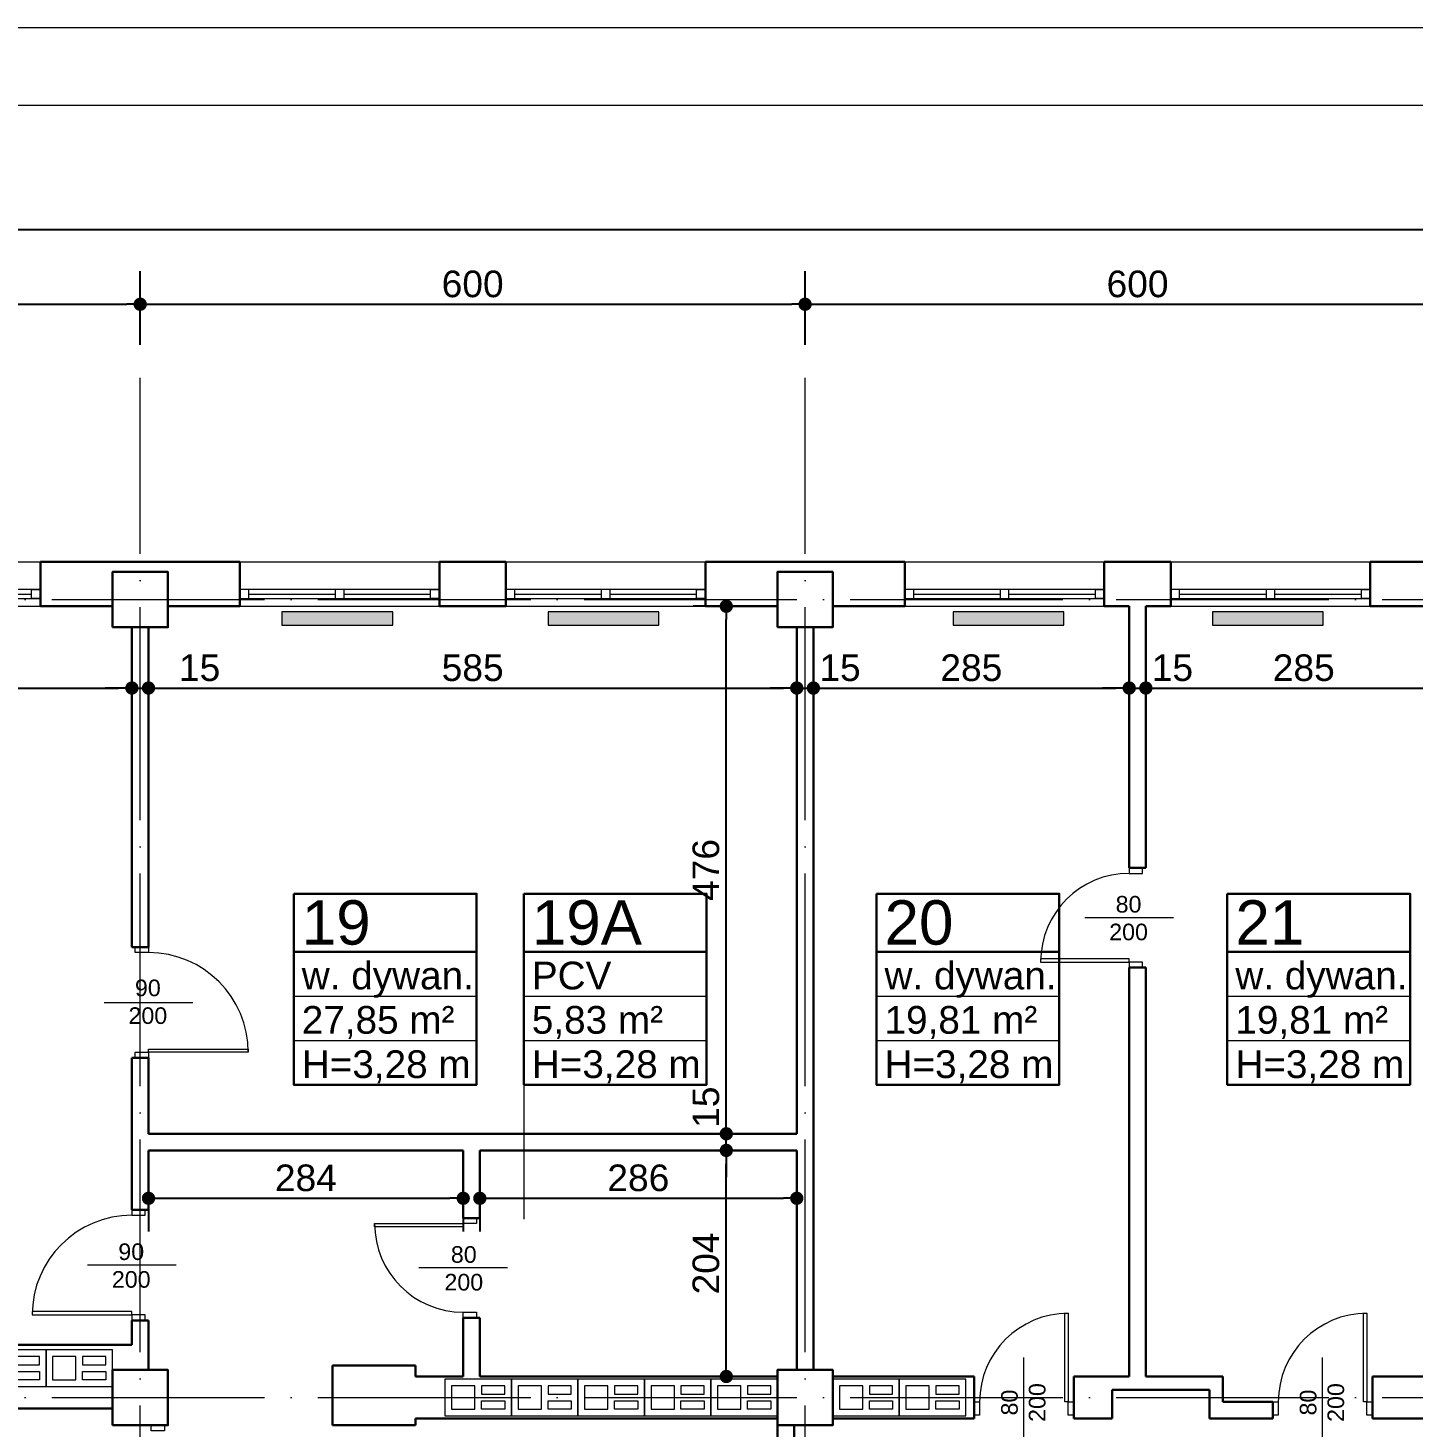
# Model space of a CAD drawing. Header units: millimetres. Extents: x 54 to 8480, y -22812 to 17434.
# Drawn here: x 2131 to 3381, y -10889 to -9626 of the extents above; entities that cross this region are included whole.
import ezdxf

# ---------------------------------------------------------------- set-up
doc = ezdxf.new("R2010")
doc.units = ezdxf.units.MM
doc.linetypes.add('ACAD_ISO04W100', pattern=[30, 24, -3, 0, -3])
doc.layers.add('grzejniki', color=104, linetype='Continuous')
doc.layers.add('TABELKI PO UWAGACH', color=5, linetype='Continuous')
for name, color, linetype, lineweight in [('osie', 132, 'ACAD_ISO04W100', 0), ('PLATFORMA', 7, 'Continuous', 0), ('STOLARKA', 97, 'Continuous', 0), ('tabelki', 151, 'Continuous', 0), ('wymiary', 150, 'Continuous', 0)]:
    doc.layers.add(name, color=color, linetype=linetype, lineweight=lineweight)
doc.styles.get("Standard").update_dxf_attribs({"font": 'arial.ttf'})
doc.dimstyles.new('ISO-25', dxfattribs={"dimtxt": 24, "dimasz": 12, "dimexe": 30, "dimexo": 30, "dimgap": 6, "dimtad": 1, "dimdec": 0, "dimtxsty": 'Standard', "dimblk": 'DOT', "dimcen": 2.5, "dimadec": 0, "dimazin": 0, "dimtfac": 1, "dimtdec": 0, "dimtmove": 0, "dimatfit": 3, "dimldrblk": 'DOT', "dimfxl": 1, "dimarcsym": 0})

# ---------------------------------------------------------------- blocks, each defined once
blk = doc.blocks.new('A$C13771EA7')
at = {"color": 132, "linetype": 'ACAD_ISO04W100', "lineweight": 0, "ltscale": 8}
for p, q in [((631, -2874), (631, 166)), ((1231, -2874), (1231, 166)), ((-169, -34), (4311, -34)), ((-169, -754), (4311, -754))]:
    blk.add_line(p, q, dxfattribs=at)
blk = doc.blocks.new('A$C2E9546C1')
at = {"layer": 'STOLARKA', "color": 7, "lineweight": 0}
for p, q in [((0, 0), (180, 0)), ((8, -29), (86, -29)), ((94, -29), (172, -29)), ((0, -40), (180, -40))]:
    blk.add_line(p, q, dxfattribs=at)
for points in [[(0, -33), (180, -33), (180, -25), (0, -25)], [(0, -33), (8, -33), (8, -25), (0, -25)], [(86, -33), (94, -33), (94, -25), (86, -25)], [(180, -33), (172, -33), (172, -25), (180, -25)]]:
    blk.add_lwpolyline(points, close=True, dxfattribs=at)
blk = doc.blocks.new('A$C1D836454')
at = {"color": 82, "lineweight": 0}
for points in [[(0, -16.5), (60, -16.5), (60, 16.5), (0, 16.5)], [(6, -10.5), (27, -10.5), (27, 10.5), (6, 10.5)], [(33, 3), (54, 3), (54, 10.5), (33, 10.5)], [(33, -3), (54, -3), (54, -10.5), (33, -10.5)]]:
    blk.add_lwpolyline(points, close=True, dxfattribs=at)
blk = doc.blocks.new('_Dot')
at = {"color": 0, "linetype": 'ByBlock', "lineweight": -2}
blk.add_line((-0.5, 0), (-1, 0), dxfattribs=at)
at = {"color": 0, "linetype": 'ByBlock', "lineweight": 0, "const_width": 0.5}
blk.add_lwpolyline([(-0.25, 0, 1), (0.25, 0, 1)], format="xyb", close=True, dxfattribs=at)
blk = doc.blocks.new('*D197')
at = {"layer": 'Defpoints', "color": 0, "linetype": 'Continuous', "lineweight": 0}
for p in [(2232.6, -9874.8), (1632.6, -9941.3), (2232.6, -9941.3)]:
    blk.add_point(p, dxfattribs=at)
at = {"layer": 'wymiary', "color": 0, "linetype": 'Continuous', "lineweight": -2}
for p, q in [((1632.6, -9911.3), (1632.6, -9844.8)), ((2232.6, -9911.3), (2232.6, -9844.8)), ((1644.6, -9874.8), (2220.6, -9874.8))]:
    blk.add_line(p, q, dxfattribs=at)
at = {"layer": 'wymiary', "color": 0, "linetype": 'Continuous', "lineweight": -2, "xscale": 12, "yscale": 12, "zscale": 12, "rotation": 180}
blk.add_blockref('_Dot', (1632.6, -9874.8), dxfattribs=at)
at = {"layer": 'wymiary', "color": 0, "linetype": 'Continuous', "lineweight": -2, "xscale": 12, "yscale": 12, "zscale": 12}
blk.add_blockref('_Dot', (2232.6, -9874.8), dxfattribs=at)
at = {"layer": 'wymiary', "color": 0, "linetype": 'Continuous', "lineweight": 0, "insert": (1932.6, -9856.6), "char_height": 24, "attachment_point": 5}
blk.add_mtext('600', dxfattribs=at)
blk = doc.blocks.new('*D198')
at = {"layer": 'Defpoints', "color": 0, "linetype": 'Continuous', "lineweight": 0}
for p in [(2832.6, -9874.8), (2232.6, -9941.3), (2832.6, -9941.3)]:
    blk.add_point(p, dxfattribs=at)
at = {"layer": 'wymiary', "color": 0, "linetype": 'Continuous', "lineweight": -2}
for p, q in [((2232.6, -9911.3), (2232.6, -9844.8)), ((2832.6, -9911.3), (2832.6, -9844.8)), ((2244.6, -9874.8), (2820.6, -9874.8))]:
    blk.add_line(p, q, dxfattribs=at)
at = {"layer": 'wymiary', "color": 0, "linetype": 'Continuous', "lineweight": -2, "xscale": 12, "yscale": 12, "zscale": 12, "rotation": 180}
blk.add_blockref('_Dot', (2232.6, -9874.8), dxfattribs=at)
at = {"layer": 'wymiary', "color": 0, "linetype": 'Continuous', "lineweight": -2, "xscale": 12, "yscale": 12, "zscale": 12}
blk.add_blockref('_Dot', (2832.6, -9874.8), dxfattribs=at)
at = {"layer": 'wymiary', "color": 0, "linetype": 'Continuous', "lineweight": 0, "insert": (2532.6, -9856.6), "char_height": 24, "attachment_point": 5}
blk.add_mtext('600', dxfattribs=at)
blk = doc.blocks.new('*D199')
at = {"layer": 'Defpoints', "color": 0, "linetype": 'Continuous', "lineweight": 0}
for p in [(3432.6, -9874.8), (2832.6, -9941.3), (3432.6, -9941.3)]:
    blk.add_point(p, dxfattribs=at)
at = {"layer": 'wymiary', "color": 0, "linetype": 'Continuous', "lineweight": -2}
for p, q in [((2832.6, -9911.3), (2832.6, -9844.8)), ((3432.6, -9911.3), (3432.6, -9844.8)), ((2844.6, -9874.8), (3420.6, -9874.8))]:
    blk.add_line(p, q, dxfattribs=at)
at = {"layer": 'wymiary', "color": 0, "linetype": 'Continuous', "lineweight": -2, "xscale": 12, "yscale": 12, "zscale": 12, "rotation": 180}
blk.add_blockref('_Dot', (2832.6, -9874.8), dxfattribs=at)
at = {"layer": 'wymiary', "color": 0, "linetype": 'Continuous', "lineweight": -2, "xscale": 12, "yscale": 12, "zscale": 12}
blk.add_blockref('_Dot', (3432.6, -9874.8), dxfattribs=at)
at = {"layer": 'wymiary', "color": 0, "linetype": 'Continuous', "lineweight": 0, "insert": (3132.6, -9856.6), "char_height": 24, "attachment_point": 5}
blk.add_mtext('600', dxfattribs=at)
blk = doc.blocks.new('*D195')
at = {"layer": 'Defpoints', "color": 0, "linetype": 'Continuous', "lineweight": 0}
for p in [(5743.6, -9807.2), (1601.6, -10107.3), (5743.6, -10107.3)]:
    blk.add_point(p, dxfattribs=at)
at = {"layer": 'wymiary', "color": 0, "linetype": 'Continuous', "lineweight": -2}
for p, q in [((1601.6, -10077.3), (1601.6, -9777.2)), ((5743.6, -10077.3), (5743.6, -9777.2)), ((1613.6, -9807.2), (5731.6, -9807.2))]:
    blk.add_line(p, q, dxfattribs=at)
at = {"layer": 'wymiary', "color": 0, "linetype": 'Continuous', "lineweight": -2, "xscale": 12, "yscale": 12, "zscale": 12, "rotation": 180}
blk.add_blockref('_Dot', (1601.6, -9807.2), dxfattribs=at)
at = {"layer": 'wymiary', "color": 0, "linetype": 'Continuous', "lineweight": -2, "xscale": 12, "yscale": 12, "zscale": 12}
blk.add_blockref('_Dot', (5743.6, -9807.2), dxfattribs=at)
at = {"layer": 'wymiary', "color": 0, "linetype": 'Continuous', "lineweight": 0, "insert": (3672.6, -9789.1), "char_height": 24, "attachment_point": 5}
blk.add_mtext('4142', dxfattribs=at)
blk = doc.blocks.new('*D349')
at = {"layer": 'Defpoints', "color": 0, "linetype": 'Continuous', "lineweight": 0}
for p in [(1641.6, -10166.3), (2225.1, -10166.3), (2225.1, -10221.1)]:
    blk.add_point(p, dxfattribs=at)
at = {"layer": 'wymiary', "color": 0, "linetype": 'Continuous', "lineweight": -2}
for p, q in [((1641.6, -10196.3), (1641.6, -10251.1)), ((2225.1, -10196.3), (2225.1, -10251.1)), ((1653.6, -10221.1), (2213.1, -10221.1))]:
    blk.add_line(p, q, dxfattribs=at)
at = {"layer": 'wymiary', "color": 0, "linetype": 'Continuous', "lineweight": -2, "xscale": 12, "yscale": 12, "zscale": 12, "rotation": 180}
blk.add_blockref('_Dot', (1641.6, -10221.1), dxfattribs=at)
at = {"layer": 'wymiary', "color": 0, "linetype": 'Continuous', "lineweight": -2, "xscale": 12, "yscale": 12, "zscale": 12}
blk.add_blockref('_Dot', (2225.1, -10221.1), dxfattribs=at)
at = {"layer": 'wymiary', "color": 0, "linetype": 'Continuous', "lineweight": 0, "insert": (1933.3, -10202.9), "char_height": 24, "attachment_point": 5}
blk.add_mtext('584', dxfattribs=at)
blk = doc.blocks.new('*D362')
at = {"layer": 'Defpoints', "color": 0, "linetype": 'Continuous', "lineweight": 0}
for p in [(2225.1, -10221.1), (2240.1, -10221.1), (2240.1, -10221.1)]:
    blk.add_point(p, dxfattribs=at)
at = {"layer": 'wymiary', "color": 0, "linetype": 'Continuous', "lineweight": -2}
for p, q in [((2213.1, -10221.1), (2201.1, -10221.1)), ((2225.1, -10221.1), (2240.1, -10221.1)), ((2252.1, -10221.1), (2308.4, -10221.1))]:
    blk.add_line(p, q, dxfattribs=at)
at = {"layer": 'wymiary', "color": 0, "linetype": 'Continuous', "lineweight": -2, "xscale": 12, "yscale": 12, "zscale": 12}
blk.add_blockref('_Dot', (2225.1, -10221.1), dxfattribs=at)
at = {"layer": 'wymiary', "color": 0, "linetype": 'Continuous', "lineweight": -2, "xscale": 12, "yscale": 12, "zscale": 12, "rotation": 180}
blk.add_blockref('_Dot', (2240.1, -10221.1), dxfattribs=at)
at = {"layer": 'wymiary', "color": 0, "linetype": 'Continuous', "lineweight": 0, "insert": (2286.2, -10202.9), "char_height": 24, "attachment_point": 5}
blk.add_mtext('15', dxfattribs=at)
blk = doc.blocks.new('*D363')
at = {"layer": 'Defpoints', "color": 0, "linetype": 'Continuous', "lineweight": 0}
for p in [(2240.1, -10221.1), (2825.1, -10221.1), (2825.1, -10221.1)]:
    blk.add_point(p, dxfattribs=at)
at = {"layer": 'wymiary', "color": 0, "linetype": 'Continuous', "lineweight": -2}
blk.add_line((2252.1, -10221.1), (2813.1, -10221.1), dxfattribs=at)
at = {"layer": 'wymiary', "color": 0, "linetype": 'Continuous', "lineweight": -2, "xscale": 12, "yscale": 12, "zscale": 12, "rotation": 180}
blk.add_blockref('_Dot', (2240.1, -10221.1), dxfattribs=at)
at = {"layer": 'wymiary', "color": 0, "linetype": 'Continuous', "lineweight": -2, "xscale": 12, "yscale": 12, "zscale": 12}
blk.add_blockref('_Dot', (2825.1, -10221.1), dxfattribs=at)
at = {"layer": 'wymiary', "color": 0, "linetype": 'Continuous', "lineweight": 0, "insert": (2532.6, -10202.9), "char_height": 24, "attachment_point": 5}
blk.add_mtext('585', dxfattribs=at)
blk = doc.blocks.new('*D364')
at = {"layer": 'Defpoints', "color": 0, "linetype": 'Continuous', "lineweight": 0}
for p in [(2825.1, -10221.1), (2840.1, -10221.1), (2840.1, -10221.1)]:
    blk.add_point(p, dxfattribs=at)
at = {"layer": 'wymiary', "color": 0, "linetype": 'Continuous', "lineweight": -2}
for p, q in [((2813.1, -10221.1), (2801.1, -10221.1)), ((2825.1, -10221.1), (2840.1, -10221.1)), ((2852.1, -10221.1), (2864.1, -10221.1))]:
    blk.add_line(p, q, dxfattribs=at)
at = {"layer": 'wymiary', "color": 0, "linetype": 'Continuous', "lineweight": -2, "xscale": 12, "yscale": 12, "zscale": 12}
blk.add_blockref('_Dot', (2825.1, -10221.1), dxfattribs=at)
at = {"layer": 'wymiary', "color": 0, "linetype": 'Continuous', "lineweight": -2, "xscale": 12, "yscale": 12, "zscale": 12, "rotation": 180}
blk.add_blockref('_Dot', (2840.1, -10221.1), dxfattribs=at)
at = {"layer": 'wymiary', "color": 0, "linetype": 'Continuous', "lineweight": 0, "insert": (2864.1, -10202.9), "char_height": 24, "attachment_point": 5}
blk.add_mtext('15', dxfattribs=at)
blk = doc.blocks.new('*D365')
at = {"layer": 'Defpoints', "color": 0, "linetype": 'Continuous', "lineweight": 0}
for p in [(2840.1, -10221.1), (3125.1, -10221.1), (3125.1, -10221.1)]:
    blk.add_point(p, dxfattribs=at)
at = {"layer": 'wymiary', "color": 0, "linetype": 'Continuous', "lineweight": -2}
blk.add_line((2852.1, -10221.1), (3113.1, -10221.1), dxfattribs=at)
at = {"layer": 'wymiary', "color": 0, "linetype": 'Continuous', "lineweight": -2, "xscale": 12, "yscale": 12, "zscale": 12, "rotation": 180}
blk.add_blockref('_Dot', (2840.1, -10221.1), dxfattribs=at)
at = {"layer": 'wymiary', "color": 0, "linetype": 'Continuous', "lineweight": -2, "xscale": 12, "yscale": 12, "zscale": 12}
blk.add_blockref('_Dot', (3125.1, -10221.1), dxfattribs=at)
at = {"layer": 'wymiary', "color": 0, "linetype": 'Continuous', "lineweight": 0, "insert": (2982.6, -10202.9), "char_height": 24, "attachment_point": 5}
blk.add_mtext('285', dxfattribs=at)
blk = doc.blocks.new('*D366')
at = {"layer": 'Defpoints', "color": 0, "linetype": 'Continuous', "lineweight": 0}
for p in [(3125.1, -10221.1), (3140.1, -10221.1), (3140.1, -10221.1)]:
    blk.add_point(p, dxfattribs=at)
at = {"layer": 'wymiary', "color": 0, "linetype": 'Continuous', "lineweight": -2}
for p, q in [((3113.1, -10221.1), (3101.1, -10221.1)), ((3125.1, -10221.1), (3140.1, -10221.1)), ((3152.1, -10221.1), (3164.1, -10221.1))]:
    blk.add_line(p, q, dxfattribs=at)
at = {"layer": 'wymiary', "color": 0, "linetype": 'Continuous', "lineweight": -2, "xscale": 12, "yscale": 12, "zscale": 12}
blk.add_blockref('_Dot', (3125.1, -10221.1), dxfattribs=at)
at = {"layer": 'wymiary', "color": 0, "linetype": 'Continuous', "lineweight": -2, "xscale": 12, "yscale": 12, "zscale": 12, "rotation": 180}
blk.add_blockref('_Dot', (3140.1, -10221.1), dxfattribs=at)
at = {"layer": 'wymiary', "color": 0, "linetype": 'Continuous', "lineweight": 0, "insert": (3164.1, -10202.9), "char_height": 24, "attachment_point": 5}
blk.add_mtext('15', dxfattribs=at)
blk = doc.blocks.new('*D367')
at = {"layer": 'Defpoints', "color": 0, "linetype": 'Continuous', "lineweight": 0}
for p in [(3140.1, -10221.1), (3425.1, -10221.1), (3425.1, -10221.1)]:
    blk.add_point(p, dxfattribs=at)
at = {"layer": 'wymiary', "color": 0, "linetype": 'Continuous', "lineweight": -2}
blk.add_line((3152.1, -10221.1), (3413.1, -10221.1), dxfattribs=at)
at = {"layer": 'wymiary', "color": 0, "linetype": 'Continuous', "lineweight": -2, "xscale": 12, "yscale": 12, "zscale": 12, "rotation": 180}
blk.add_blockref('_Dot', (3140.1, -10221.1), dxfattribs=at)
at = {"layer": 'wymiary', "color": 0, "linetype": 'Continuous', "lineweight": -2, "xscale": 12, "yscale": 12, "zscale": 12}
blk.add_blockref('_Dot', (3425.1, -10221.1), dxfattribs=at)
at = {"layer": 'wymiary', "color": 0, "linetype": 'Continuous', "lineweight": 0, "insert": (3282.6, -10202.9), "char_height": 24, "attachment_point": 5}
blk.add_mtext('285', dxfattribs=at)
blk = doc.blocks.new('*D648')
at = {"layer": 'Defpoints', "color": 0, "linetype": 'Continuous', "lineweight": 0}
for p in [(2761.5, -10638.3), (2825.1, -10638.3), (2807.6, -10842.3)]:
    blk.add_point(p, dxfattribs=at)
at = {"layer": 'wymiary', "color": 0, "linetype": 'Continuous', "lineweight": -2}
for p, q in [((2795.1, -10638.3), (2731.5, -10638.3)), ((2761.5, -10830.3), (2761.5, -10650.3)), ((2777.6, -10842.3), (2731.5, -10842.3))]:
    blk.add_line(p, q, dxfattribs=at)
at = {"layer": 'wymiary', "color": 0, "linetype": 'Continuous', "lineweight": -2, "xscale": 12, "yscale": 12, "zscale": 12}
for p, rotation in [((2761.5, -10638.3), 90), ((2761.5, -10842.3), 270)]:
    blk.add_blockref('_Dot', p, dxfattribs=dict(at, rotation=rotation))
at = {"layer": 'wymiary', "color": 0, "linetype": 'Continuous', "lineweight": 0, "insert": (2743.2, -10740.3), "char_height": 24, "attachment_point": 5, "rotation": 90}
blk.add_mtext('204', dxfattribs=at)
blk = doc.blocks.new('*D649')
at = {"layer": 'Defpoints', "color": 0, "linetype": 'Continuous', "lineweight": 0}
for p in [(2761.5, -10623.3), (2825.1, -10623.3), (2825.1, -10638.3)]:
    blk.add_point(p, dxfattribs=at)
at = {"layer": 'wymiary', "color": 0, "linetype": 'Continuous', "lineweight": -2}
for p, q in [((2761.5, -10611.3), (2761.5, -10599.3)), ((2795.1, -10623.3), (2731.5, -10623.3)), ((2761.5, -10638.3), (2761.5, -10623.3)), ((2795.1, -10638.3), (2731.5, -10638.3)), ((2761.5, -10650.3), (2761.5, -10662.3))]:
    blk.add_line(p, q, dxfattribs=at)
at = {"layer": 'wymiary', "color": 0, "linetype": 'Continuous', "lineweight": -2, "xscale": 12, "yscale": 12, "zscale": 12}
for p, rotation in [((2761.5, -10623.3), 270), ((2761.5, -10638.3), 90)]:
    blk.add_blockref('_Dot', p, dxfattribs=dict(at, rotation=rotation))
at = {"layer": 'wymiary', "color": 0, "linetype": 'Continuous', "lineweight": 0, "insert": (2743.2, -10599.3), "char_height": 24, "attachment_point": 5, "rotation": 90}
blk.add_mtext('15', dxfattribs=at)
blk = doc.blocks.new('*D650')
at = {"layer": 'Defpoints', "color": 0, "linetype": 'Continuous', "lineweight": 0}
for p in [(2761.5, -10147.3), (2807.6, -10147.3), (2825.1, -10623.3)]:
    blk.add_point(p, dxfattribs=at)
at = {"layer": 'wymiary', "color": 0, "linetype": 'Continuous', "lineweight": -2}
for p, q in [((2777.6, -10147.3), (2731.5, -10147.3)), ((2761.5, -10611.3), (2761.5, -10159.3)), ((2795.1, -10623.3), (2731.5, -10623.3))]:
    blk.add_line(p, q, dxfattribs=at)
at = {"layer": 'wymiary', "color": 0, "linetype": 'Continuous', "lineweight": -2, "xscale": 12, "yscale": 12, "zscale": 12}
for p, rotation in [((2761.5, -10147.3), 90), ((2761.5, -10623.3), 270)]:
    blk.add_blockref('_Dot', p, dxfattribs=dict(at, rotation=rotation))
at = {"layer": 'wymiary', "color": 0, "linetype": 'Continuous', "lineweight": 0, "insert": (2743.2, -10385.3), "char_height": 24, "attachment_point": 5, "rotation": 90}
blk.add_mtext('476', dxfattribs=at)
blk = doc.blocks.new('A$C508466D2')
at = {"layer": 'grzejniki', "linetype": 'Continuous', "lineweight": 0}
blk.add_hatch(color=256, dxfattribs=at).paths.add_polyline_path([(-50, -12), (50, -12), (50, 0), (-50, 0)])
blk.add_lwpolyline([(-50, -12), (50, -12), (50, 0), (-50, 0)], close=True, dxfattribs=at)
blk = doc.blocks.new('*D785')
at = {"layer": 'Defpoints', "color": 0, "linetype": 'Continuous', "lineweight": 0}
for p in [(2240.1, -10638.3), (2524.1, -10638.3), (2524.1, -10681.5)]:
    blk.add_point(p, dxfattribs=at)
at = {"layer": 'wymiary', "color": 0, "linetype": 'Continuous', "lineweight": -2}
for p, q in [((2240.1, -10668.3), (2240.1, -10711.5)), ((2524.1, -10668.3), (2524.1, -10711.5)), ((2252.1, -10681.5), (2512.1, -10681.5))]:
    blk.add_line(p, q, dxfattribs=at)
at = {"layer": 'wymiary', "color": 0, "linetype": 'Continuous', "lineweight": -2, "xscale": 12, "yscale": 12, "zscale": 12, "rotation": 180}
blk.add_blockref('_Dot', (2240.1, -10681.5), dxfattribs=at)
at = {"layer": 'wymiary', "color": 0, "linetype": 'Continuous', "lineweight": -2, "xscale": 12, "yscale": 12, "zscale": 12}
blk.add_blockref('_Dot', (2524.1, -10681.5), dxfattribs=at)
at = {"layer": 'wymiary', "color": 0, "linetype": 'Continuous', "lineweight": 0, "insert": (2382.1, -10663.2), "char_height": 24, "attachment_point": 5}
blk.add_mtext('284', dxfattribs=at)
blk = doc.blocks.new('*D786')
at = {"layer": 'Defpoints', "color": 0, "linetype": 'Continuous', "lineweight": 0}
for p in [(2539.1, -10638.3), (2825.1, -10638.3), (2825.1, -10681.5)]:
    blk.add_point(p, dxfattribs=at)
at = {"layer": 'wymiary', "color": 0, "linetype": 'Continuous', "lineweight": -2}
for p, q in [((2539.1, -10668.3), (2539.1, -10711.5)), ((2825.1, -10668.3), (2825.1, -10711.5)), ((2551.1, -10681.5), (2813.1, -10681.5))]:
    blk.add_line(p, q, dxfattribs=at)
at = {"layer": 'wymiary', "color": 0, "linetype": 'Continuous', "lineweight": -2, "xscale": 12, "yscale": 12, "zscale": 12, "rotation": 180}
blk.add_blockref('_Dot', (2539.1, -10681.5), dxfattribs=at)
at = {"layer": 'wymiary', "color": 0, "linetype": 'Continuous', "lineweight": -2, "xscale": 12, "yscale": 12, "zscale": 12}
blk.add_blockref('_Dot', (2825.1, -10681.5), dxfattribs=at)
at = {"layer": 'wymiary', "color": 0, "linetype": 'Continuous', "lineweight": 0, "insert": (2682.1, -10663.2), "char_height": 24, "attachment_point": 5}
blk.add_mtext('286', dxfattribs=at)

msp = doc.modelspace()

# ---------------------------------------------------------------- linework, layer by layer
at = {"color": 7, "lineweight": 30}
for p, q in [((2142.6, -10107.3), (2142.6, -10147.3)), ((2322.6, -10107.3), (2322.6, -10147.3)), ((2502.6, -10107.3), (2502.6, -10147.3)), ((2562.6, -10107.3), (2562.6, -10147.3)), ((2742.6, -10107.3), (2742.6, -10147.3)), ((2922.6, -10107.3), (2922.6, -10147.3)), ((3102.6, -10107.3), (3102.6, -10147.3)), ((3162.6, -10107.3), (3162.6, -10147.3)), ((3342.6, -10107.3), (3342.6, -10147.3)), ((3344.6, -10880.3), (3344.6, -10842.3)), ((3209.6, -10865.3), (3254.6, -10865.3)), ((3254.6, -10865.3), (3254.6, -10880.3)), ((2481.1, -10886.3), (2406.1, -10886.3)), ((3197.6, -10880.3), (3254.6, -10880.3))]:
    msp.add_line(p, q, dxfattribs=at)
at = {"lineweight": 30}
for p, q in [((2142.6, -10107.3), (2322.6, -10107.3)), ((2502.6, -10107.3), (2562.6, -10107.3)), ((2742.6, -10107.3), (2922.6, -10107.3)), ((3102.6, -10107.3), (3162.6, -10107.3)), ((3342.6, -10107.3), (3522.6, -10107.3)), ((2142.6, -10147.3), (2207.6, -10147.3)), ((2257.6, -10147.3), (2322.6, -10147.3)), ((2502.6, -10147.3), (2562.6, -10147.3)), ((2742.6, -10147.3), (2807.6, -10147.3)), ((2857.6, -10147.3), (2922.6, -10147.3)), ((3102.6, -10147.3), (3125.1, -10147.3)), ((3125.1, -10147.3), (3125.1, -10383.3)), ((3140.1, -10147.3), (3140.1, -10383.3)), ((3140.1, -10147.3), (3162.6, -10147.3)), ((3342.6, -10147.3), (3407.6, -10147.3)), ((2225.1, -10166.3), (2225.1, -10454.8)), ((2240.1, -10166.3), (2240.1, -10454.8)), ((2825.1, -10166.3), (2825.1, -10623.3)), ((2840.1, -10166.3), (2840.1, -10836.3)), ((3125.1, -10383.3), (3140.1, -10383.3)), ((2240.1, -10454.8), (2225.1, -10454.8)), ((3125.1, -10473.3), (3140.1, -10473.3)), ((3125.1, -10473.3), (3125.1, -10842.3)), ((3140.1, -10473.3), (3140.1, -10842.3)), ((2240.1, -10554.8), (2225.1, -10554.8)), ((2225.1, -10554.8), (2225.1, -10691.8)), ((2240.1, -10554.8), (2240.1, -10623.3)), ((2825.1, -10623.3), (2240.1, -10623.3)), ((2524.1, -10638.3), (2240.1, -10638.3)), ((2240.1, -10638.3), (2240.1, -10691.8)), ((2524.1, -10638.3), (2524.1, -10699.3)), ((2825.1, -10638.3), (2539.1, -10638.3)), ((2539.1, -10638.3), (2539.1, -10699.3)), ((2825.1, -10638.3), (2825.1, -10836.3)), ((2240.1, -10691.8), (2225.1, -10691.8)), ((2539.1, -10699.3), (2524.1, -10699.3)), ((2240.1, -10791.8), (2225.1, -10791.8)), ((2225.1, -10791.8), (2225.1, -10813.8)), ((2240.1, -10791.8), (2240.1, -10836.3)), ((2539.1, -10789.3), (2524.1, -10789.3)), ((2524.1, -10789.3), (2524.1, -10842.3)), ((2539.1, -10789.3), (2539.1, -10842.3)), ((2225.1, -10813.8), (1854.1, -10813.8)), ((2406.1, -10832.3), (2406.1, -10886.3)), ((2481.1, -10832.3), (2406.1, -10832.3)), ((2481.1, -10832.3), (2481.1, -10842.3)), ((2524.1, -10842.3), (2481.1, -10842.3)), ((2807.6, -10842.3), (2539.1, -10842.3)), ((2857.6, -10842.3), (2985.1, -10842.3)), ((2985.1, -10842.3), (2985.1, -10880.3)), ((3075.1, -10842.3), (3075.1, -10880.3)), ((3075.1, -10842.3), (3125.1, -10842.3)), ((3140.1, -10842.3), (3209.6, -10842.3)), ((3209.6, -10865.3), (3209.6, -10842.3)), ((3344.6, -10842.3), (3407.6, -10842.3)), ((3109.6, -10880.3), (3109.6, -10854.3)), ((3109.6, -10854.3), (3197.6, -10854.3)), ((3197.6, -10880.3), (3197.6, -10854.3)), ((2207.6, -10871.3), (1834.1, -10871.3)), ((2807.6, -10880.3), (2481.1, -10880.3)), ((2481.1, -10880.3), (2481.1, -10886.3)), ((2807.6, -10886.3), (2807.6, -10934.3)), ((2822.6, -10886.3), (2822.6, -10934.3)), ((2857.6, -10880.3), (2985.1, -10880.3)), ((3075.1, -10880.3), (3109.6, -10880.3)), ((3344.6, -10880.3), (3407.6, -10880.3))]:
    msp.add_line(p, q, dxfattribs=at)
for points in [[(2207.6, -10166.3), (2257.6, -10166.3), (2257.6, -10116.3), (2207.6, -10116.3)], [(2807.6, -10166.3), (2857.6, -10166.3), (2857.6, -10116.3), (2807.6, -10116.3)], [(2207.6, -10886.3), (2257.6, -10886.3), (2257.6, -10836.3), (2207.6, -10836.3)], [(2807.6, -10886.3), (2857.6, -10886.3), (2857.6, -10836.3), (2807.6, -10836.3)]]:
    msp.add_lwpolyline(points, close=True, dxfattribs=at)
at = {"layer": 'PLATFORMA', "color": 7, "lineweight": 0}
for points in [[(917.8, -13360.5), (7011.6, -13360.5), (7011.6, -9625.5), (917.8, -9625.5)], [(1301.6, -13290.5), (6941.6, -13290.5), (6941.6, -9695.5), (1301.6, -9695.5)]]:
    msp.add_lwpolyline(points, close=True, dxfattribs=at)
at = {"layer": 'STOLARKA', "lineweight": 0}
for p, q in [((3165.1, -10428.3), (3085.1, -10428.3)), ((2200.1, -10504.8), (2280.1, -10504.8)), ((2265.1, -10741.8), (2185.1, -10741.8)), ((2564.1, -10744.3), (2484.1, -10744.3)), ((3030.1, -10905.3), (3030.1, -10825.3)), ((3299.6, -10905.3), (3299.6, -10825.3))]:
    msp.add_line(p, q, dxfattribs=at)
for points in [[(3137.1, -10388.3), (3137.1, -10383.3), (3125.1, -10383.3), (3125.1, -10388.3)], [(2228.1, -10459.8), (2228.1, -10454.8), (2240.1, -10454.8), (2240.1, -10459.8)], [(3125.1, -10468.3), (3125.1, -10465.3), (3045.1, -10465.3), (3045.1, -10468.3)], [(3137.1, -10473.3), (3137.1, -10468.3), (3125.1, -10468.3), (3125.1, -10473.3)], [(2240.1, -10549.8), (2240.1, -10546.8), (2330.1, -10546.8), (2330.1, -10549.8)], [(2228.1, -10554.8), (2228.1, -10549.8), (2240.1, -10549.8), (2240.1, -10554.8)], [(2237.1, -10696.8), (2237.1, -10691.8), (2225.1, -10691.8), (2225.1, -10696.8)], [(2536.1, -10699.3), (2536.1, -10704.3), (2524.1, -10704.3), (2524.1, -10699.3)], [(2524.1, -10704.3), (2524.1, -10707.3), (2444.1, -10707.3), (2444.1, -10704.3)], [(2225.1, -10786.8), (2225.1, -10783.8), (2135.1, -10783.8), (2135.1, -10786.8)], [(2237.1, -10791.8), (2237.1, -10786.8), (2225.1, -10786.8), (2225.1, -10791.8)], [(2536.1, -10784.3), (2536.1, -10789.3), (2524.1, -10789.3), (2524.1, -10784.3)], [(3070.1, -10865.3), (3067.1, -10865.3), (3067.1, -10785.3), (3070.1, -10785.3)], [(3339.6, -10865.3), (3336.6, -10865.3), (3336.6, -10785.3), (3339.6, -10785.3)], [(2990.1, -10877.3), (2985.1, -10877.3), (2985.1, -10865.3), (2990.1, -10865.3)], [(3075.1, -10877.3), (3070.1, -10877.3), (3070.1, -10865.3), (3075.1, -10865.3)], [(3259.6, -10877.3), (3254.6, -10877.3), (3254.6, -10865.3), (3259.6, -10865.3)], [(3344.6, -10877.3), (3339.6, -10877.3), (3339.6, -10865.3), (3344.6, -10865.3)], [(2254.6, -10886.3), (2254.6, -10891.3), (2242.6, -10891.3), (2242.6, -10886.3)]]:
    msp.add_lwpolyline(points, close=True, dxfattribs=at)
for centre, radius, start, end in [((3125.1, -10468.3), 80, 90, 180), ((2240.1, -10549.8), 90, 0, 90), ((2225.1, -10786.8), 90, 90, 180), ((2524.1, -10704.3), 80, 180, 270), ((3070.1, -10865.3), 80, 90, 180), ((3339.6, -10865.3), 80, 90, 180)]:
    msp.add_arc(centre, radius, start, end, dxfattribs=at)
at = {"layer": 'TABELKI PO UWAGACH', "color": 30, "linetype": 'Continuous', "lineweight": 30}
for p, q in [((2371.2, -10459.1), (2536.1, -10459.1)), ((2578.8, -10459.1), (2743.7, -10459.1)), ((2897, -10459.1), (3061.9, -10459.1)), ((3213.6, -10459.1), (3378.5, -10459.1))]:
    msp.add_line(p, q, dxfattribs=at)
at = {"layer": 'TABELKI PO UWAGACH', "color": 30, "linetype": 'Continuous', "lineweight": 0}
for p, q in [((2371.2, -10499.1), (2536.1, -10499.1)), ((2578.8, -10499.1), (2743.7, -10499.1)), ((2897, -10499.1), (3061.9, -10499.1)), ((3213.6, -10499.1), (3378.5, -10499.1)), ((2371.2, -10539.1), (2536.1, -10539.1)), ((2578.8, -10539.1), (2743.7, -10539.1)), ((2897, -10539.1), (3061.9, -10539.1)), ((3213.6, -10539.1), (3378.5, -10539.1)), ((2578.8, -10579.1), (2578.8, -10700.4))]:
    msp.add_line(p, q, dxfattribs=at)
at = {"layer": 'TABELKI PO UWAGACH', "color": 30, "linetype": 'Continuous', "lineweight": 30}
for points in [[(2371.2, -10406.7), (2536.1, -10406.7), (2536.1, -10579.1), (2371.2, -10579.1)], [(2578.8, -10406.7), (2743.7, -10406.7), (2743.7, -10579.1), (2578.8, -10579.1)], [(2897, -10406.7), (3061.9, -10406.7), (3061.9, -10579.1), (2897, -10579.1)], [(3213.6, -10406.7), (3378.5, -10406.7), (3378.5, -10579.1), (3213.6, -10579.1)]]:
    msp.add_lwpolyline(points, close=True, dxfattribs=at)

# ---------------------------------------------------------------- block references
at = {"color": 7, "lineweight": 30}
for name, p in [('A$C2E9546C1', (1962.6, -10107.3)), ('A$C2E9546C1', (2322.6, -10107.3)), ('A$C2E9546C1', (2562.6, -10107.3)), ('A$C2E9546C1', (2922.6, -10107.3)), ('A$C2E9546C1', (3162.6, -10107.3)), ('A$C1D836454', (2087.6, -10834.8)), ('A$C1D836454', (2147.6, -10834.8)), ('A$C1D836454', (2507.6, -10861.3)), ('A$C1D836454', (2567.6, -10861.3)), ('A$C1D836454', (2627.6, -10861.3)), ('A$C1D836454', (2687.6, -10861.3)), ('A$C1D836454', (2747.6, -10861.3)), ('A$C1D836454', (2857.6, -10861.3)), ('A$C1D836454', (2917.6, -10861.3))]:
    msp.add_blockref(name, p, dxfattribs=at)
at = {"layer": 'grzejniki', "linetype": 'Continuous', "lineweight": 0}
for p in [(2410.5, -10152.3), (2650.6, -10152.3), (3016.2, -10152.3), (3250.2, -10152.3)]:
    msp.add_blockref('A$C508466D2', p, dxfattribs=at)
at = {"layer": 'osie', "lineweight": 30}
msp.add_blockref('A$C13771EA7', (1601.6, -10107.3), dxfattribs=at)

# ---------------------------------------------------------------- texts
at = {"layer": 'STOLARKA', "lineweight": 0, "char_height": 15, "width": 74.399}
for s, insert, attachment_point in [('\\pxqc;80\\P200', (3087.3, -10408.7), 1), ('\\pxqc;90\\P200', (2202.3, -10524.4), 7), ('\\pxqc;90\\P200', (2187.3, -10722.2), 1), ('\\pxqc;80\\P200', (2561.8, -10724.7), 3)]:
    msp.add_mtext(s, dxfattribs=dict(at, insert=insert, attachment_point=attachment_point))
at = {"layer": 'STOLARKA', "lineweight": 0, "char_height": 15, "width": 74.399, "attachment_point": 7, "rotation": 90}
for insert in [(3049.7, -10903), (3319.2, -10903)]:
    msp.add_mtext('\\pxqc;80\\P200', dxfattribs=dict(at, insert=insert))
at = {"layer": 'tabelki', "color": 5, "linetype": 'Continuous', "lineweight": 0, "attachment_point": 1}
for s, insert, char_height, width in [('\\pxql;19', (2378.4, -10412.6), 40, 47.056), ('\\pxql;19A', (2586, -10412.6), 40, 47.056), ('\\pxql;20', (2904.3, -10412.6), 40, 47.056), ('\\pxql;21', (3220.9, -10412.6), 40, 47.056), ('\\pxql;w. dywan.', (2378.4, -10468), 25, 194.396), ('\\pxql;PCV', (2586, -10468), 25, 194.396), ('\\pxql;w. dywan.', (2904.3, -10468), 25, 194.396), ('\\pxql;w. dywan.', (3220.9, -10468), 25, 194.396), ('\\pxql;27,85 m²', (2378.4, -10508), 25, 160.906), ('\\pxql;5,83 m²', (2586, -10508), 25, 160.906), ('\\pxql;19,81 m²', (2904.3, -10508), 25, 160.906), ('\\pxql;19,81 m²', (3220.9, -10508), 25, 160.906), ('\\pxql;H=3,28 m', (2378.4, -10548), 25, 182.523), ('\\pxql;H=3,28 m', (2586, -10548), 25, 182.523), ('\\pxql;H=3,28 m', (2904.3, -10548), 25, 182.523), ('\\pxql;H=3,28 m', (3220.9, -10548), 25, 182.523)]:
    msp.add_mtext(s, dxfattribs=dict(at, insert=insert, char_height=char_height, width=width))

# ---------------------------------------------------------------- dimensions: what is measured, and where the dimension line sits
at = {"layer": 'wymiary', "linetype": 'Continuous', "lineweight": 0}
for base, p1, p2, picture, middle in [((5743.6, -9807.2), (1601.6, -10107.3), (5743.6, -10107.3), '*D195', (3672.6, -9789.1)), ((2232.6, -9874.8), (1632.6, -9941.3), (2232.6, -9941.3), '*D197', (1932.6, -9856.6)), ((2225.0896651, -10221.1315708), (1641.5896651, -10166.2781943), (2225.0896651, -10166.2781943), '*D349', (1933.3396651, -10202.8778191)), ((2240.1, -10221.1), (2225.1, -10221.1), (2240.1, -10221.1), '*D362', (2286.2, -10202.9)), ((2524.1, -10681.5), (2240.1, -10638.3), (2524.1, -10638.3), '*D785', (2382.1, -10663.2)), ((2825.1, -10681.5), (2539.1, -10638.3), (2825.1, -10638.3), '*D786', (2682.1, -10663.2))]:
    dim = msp.add_linear_dim(base=base, p1=p1, p2=p2, dimstyle='ISO-25', dxfattribs=at)
    dim.commit()
    dim.dimension.update_dxf_attribs({"geometry": picture, "text_midpoint": middle})
for base, p1, p2, picture, middle in [((2832.6, -9874.8), (2232.6, -9941.3), (2832.6, -9941.3), '*D198', (2532.6, -9856.6)), ((3432.6, -9874.8), (2832.6, -9941.3), (3432.6, -9941.3), '*D199', (3132.6, -9856.6)), ((2825.1, -10221.1), (2240.1, -10221.1), (2825.1, -10221.1), '*D363', (2532.6, -10202.9)), ((3125.1, -10221.1), (2840.1, -10221.1), (3125.1, -10221.1), '*D365', (2982.6, -10202.9)), ((3425.1, -10221.1), (3140.1, -10221.1), (3425.1, -10221.1), '*D367', (3282.6, -10202.9))]:
    dim = msp.add_linear_dim(base=base, p1=p1, p2=p2, dimstyle='ISO-25', override={"dimtmove": 1}, dxfattribs=at)
    dim.commit()
    dim.dimension.update_dxf_attribs({"geometry": picture, "text_midpoint": middle})
dim = msp.add_linear_dim(base=(2761.5, -10147.3), p1=(2825.1, -10623.3), p2=(2807.6, -10147.3), angle=90, dimstyle='ISO-25', override={"dimtmove": 1}, dxfattribs=at)
dim.commit()
dim.dimension.update_dxf_attribs({"geometry": '*D650', "text_midpoint": (2743.2, -10385.3)})
for base, p1, p2, picture, middle in [((2840.1, -10221.1), (2825.1, -10221.1), (2840.1, -10221.1), '*D364', (2864.1, -10221.1)), ((3140.1, -10221.1), (3125.1, -10221.1), (3140.1, -10221.1), '*D366', (3164.1, -10221.1))]:
    dim = msp.add_linear_dim(base=base, p1=p1, p2=p2, dimstyle='ISO-25', override={"dimtmove": 1}, dxfattribs=at)
    dim.commit()
    dim.dimension.update_dxf_attribs({"geometry": picture, "text_midpoint": middle, "dimtype": 160})
dim = msp.add_linear_dim(base=(2761.5, -10623.3), p1=(2825.1, -10638.3), p2=(2825.1, -10623.3), angle=90, dimstyle='ISO-25', override={"dimtmove": 1}, dxfattribs=at)
dim.commit()
dim.dimension.update_dxf_attribs({"geometry": '*D649', "text_midpoint": (2761.5, -10599.3), "dimtype": 160})
dim = msp.add_linear_dim(base=(2761.5, -10638.3), p1=(2807.6, -10842.3), p2=(2825.1, -10638.3), angle=90, dimstyle='ISO-25', dxfattribs=at)
dim.commit()
dim.dimension.update_dxf_attribs({"geometry": '*D648', "text_midpoint": (2743.2, -10740.3)})

doc.saveas('drawing.dxf')
